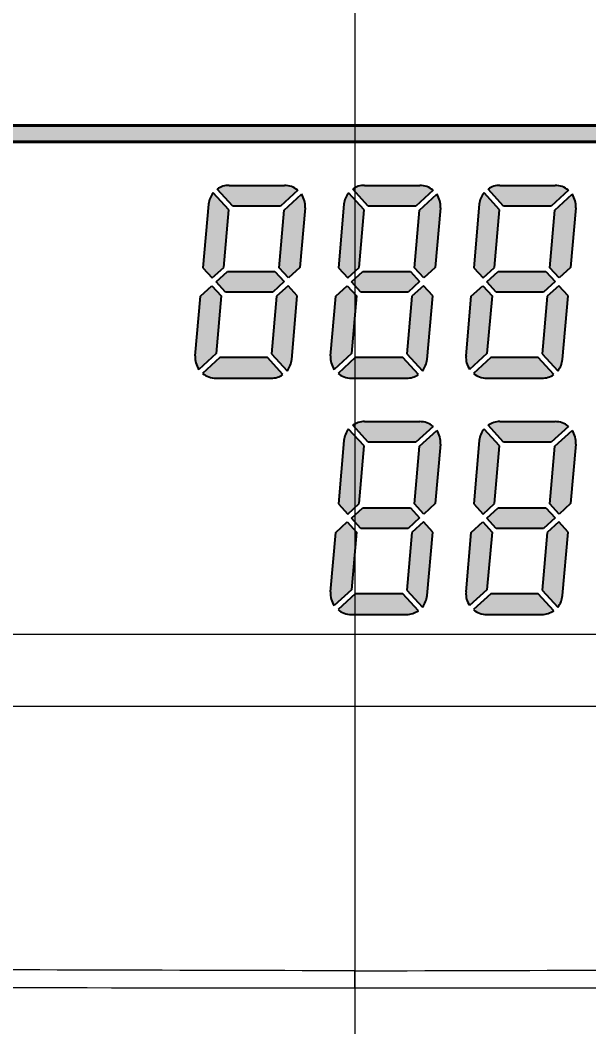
# Model space of a CAD drawing. Extents: x -871 to 2543, y 496 to 1402.
# Drawn here: x -582.33 to -566.47, y 856.45 to 884.52 of the extents above; entities that cross this region are included whole.
import ezdxf

# ---------------------------------------------------------------- set-up
doc = ezdxf.new("R2010")
doc.units = 0
doc.layers.get('0').update_dxf_attribs({"linetype": 'CONTINUOUS', "lineweight": 40})
doc.layers.get('DEFPOINTS').update_dxf_attribs({"linetype": 'CONTINUOUS'})
for name, color, linetype, lineweight in [('5剖面线层', 2, 'CONTINUOUS', 20), ('7标注层', 4, 'CONTINUOUS', 20), ('细实线1', 7, 'CONTINUOUS', 15)]:
    doc.layers.add(name, color=color, linetype=linetype, lineweight=lineweight)
doc.layers.add('7', color=7, linetype='CONTINUOUS')
doc.layers.add('DWG', color=7, linetype='CONTINUOUS')
doc.styles.add('PC_TEXTSTYLE', font='txt.shx', dxfattribs={"width": 0.8, "bigfont": 'hzfs.shx'})
doc.dimstyles.new('副本 (2) (2)TH_GBDIM', dxfattribs={"dimtxt": 3.5, "dimasz": 2.5, "dimexe": 2, "dimexo": 0, "dimgap": 1.5, "dimtad": 1, "dimtoh": 1, "dimdec": 1, "dimdsep": 46, "dimtxsty": 'PC_TEXTSTYLE', "dimcen": 2.5, "dimazin": 2, "dimtfac": 0.714286, "dimtdec": 1, "dimtmove": 0, "dimatfit": 3, "dimfxl": 1, "dimtolj": 1, "dimtzin": 0, "dimarcsym": 0})

# ---------------------------------------------------------------- blocks, each defined once
blk = doc.blocks.new('*D6')
at = {"layer": '7', "color": 0, "lineweight": -2, "ltscale": 10, "transparency": 16777216}
for p, q in [((-736.0424831772239, 884.0431467354342), (-736.0424831772239, 809.0982892849106)), ((-409.9582568073661, 884.0431467354342), (-409.9582568073661, 809.0982892849106)), ((-412.4582568073661, 811.0982892849106), (-733.5424831772239, 811.0982892849106))]:
    blk.add_line(p, q, dxfattribs=at)
at = {"layer": '7', "color": 0, "ltscale": 10, "transparency": 16777216}
for points in [[(-733.5424831772239, 811.5149559515772), (-733.5424831772239, 810.681622618244), (-736.0424831772239, 811.0982892849106)], [(-412.4582568073661, 811.5149559515772), (-412.4582568073661, 810.681622618244), (-409.9582568073661, 811.0982892849106)]]:
    blk.add_solid(points, dxfattribs=at)
at = {"layer": 'DEFPOINTS', "color": 0, "ltscale": 10, "transparency": 16777216}
for p in [(-736.0424831772239, 884.0431467354342), (-409.9582568073661, 884.0431467354342), (-736.0424831772239, 811.0982892849106)]:
    blk.add_point(p, dxfattribs=at)
at = {"layer": '7', "color": 0, "ltscale": 10, "transparency": 16777216, "insert": (-573.000369992295, 814.3482892849106), "char_height": 3.5, "attachment_point": 5, "style": 'PC_TEXTSTYLE'}
blk.add_mtext('\\A1;326.1', dxfattribs=at)
blk = doc.blocks.new('*D10')
at = {"layer": '7', "color": 0, "lineweight": -2, "ltscale": 10, "transparency": 16777216}
for p, q in [((-409.5025982283444, 895.2436909067153), (-367.5961628617891, 895.2436909067153)), ((-369.5961628617891, 847.9947976710546), (-369.5961628617891, 892.7436909067153)), ((-573.0003715285559, 845.4947976710546), (-367.5961628617891, 845.4947976710546))]:
    blk.add_line(p, q, dxfattribs=at)
at = {"layer": '7', "color": 0, "ltscale": 10, "transparency": 16777216}
for points in [[(-370.0128295284558, 892.7436909067153), (-369.1794961951225, 892.7436909067153), (-369.5961628617891, 895.2436909067153)], [(-370.0128295284558, 847.9947976710546), (-369.1794961951225, 847.9947976710546), (-369.5961628617891, 845.4947976710546)]]:
    blk.add_solid(points, dxfattribs=at)
at = {"layer": 'DEFPOINTS', "color": 0, "ltscale": 10, "transparency": 16777216}
for p in [(-409.5025982283444, 895.2436909067153), (-369.5961628617891, 895.2436909067153), (-573.0003715285559, 845.4947976710546)]:
    blk.add_point(p, dxfattribs=at)
at = {"layer": '7', "color": 0, "ltscale": 10, "transparency": 16777216, "insert": (-372.8461628617893, 871.60085585149), "char_height": 3.5, "attachment_point": 5, "rotation": 90, "style": 'PC_TEXTSTYLE'}
blk.add_mtext('\\A1;49.7', dxfattribs=at)

msp = doc.modelspace()

# ---------------------------------------------------------------- hatches: boundary and pattern name
h = msp.add_hatch(color=256)
edge = h.paths.add_edge_path()
edge.add_line((-574.8606828371804, 877.1165224577776), (-575.1802865694414, 876.8236595945748))
edge.add_line((-575.1802865694414, 876.8236595945746), (-575.320939585854, 875.215988260441))
edge.add_line((-575.320939585854, 875.215988260441), (-574.8875446025851, 874.7430206308791))
edge.add_arc((-575.3300222275585, 875.112173190711), 0.5762465280000839, 320.1622556607201, 354.9999999999768)
edge.add_line((-574.755968491571, 875.0619499965569), (-574.6010095509206, 876.8331387929798))
edge.add_line((-574.6010095509206, 876.8331387929798), (-574.8606828371809, 877.1165224577771))
edge = h.paths.add_edge_path()
edge.add_line((-576.9816577229614, 877.1165224577776), (-576.7219844367002, 876.83313879298))
edge.add_line((-576.7219844367002, 876.8331387929798), (-576.8626374531128, 875.2254674588467))
edge.add_line((-576.8626374531128, 875.2254674588467), (-577.3455170467788, 874.7829898338737))
edge.add_arc((-576.8725494172164, 875.1121731907106), 0.5762465280000237, 174.9999999999731, 214.8377443391902, ccw=False)
edge.add_line((-577.4466031532039, 875.1623963848642), (-577.3012614552223, 876.8236595945746))
edge.add_line((-577.3012614552223, 876.8236595945746), (-576.9816577229618, 877.1165224577774))
h.paths.add_polyline_path([(-576.8683634548257, 877.220337527508), (-576.5487597225648, 877.5132003907106), (-575.2241711931721, 877.5132003907106), (-574.9644979069113, 877.2298167259132), (-575.2841016391718, 876.9369538627107), (-576.6086901685636, 876.9369538627107)])
edge = h.paths.add_edge_path()
edge.add_line((-574.9702239086242, 879.2246867945746), (-574.4873443149578, 879.667164419548))
edge.add_arc((-574.9603119445197, 879.3379810627102), 0.5762465280000346, -5.0000000000009095, 34.83774433924401, ccw=False)
edge.add_line((-574.3862582085318, 879.287757868557), (-574.5315999065139, 877.6264946588465))
edge.add_line((-574.5315999065148, 877.6264946588462), (-574.8512036387752, 877.3336317956437))
edge.add_line((-574.8512036387757, 877.3336317956441), (-575.1108769250369, 877.6170154604413))
edge.add_line((-575.1108769250369, 877.617015460441), (-574.9702239086242, 879.2246867945746))
edge = h.paths.add_edge_path()
edge.add_line((-576.3986275077465, 879.3379810627107), (-576.8320224910154, 879.8109486922724))
edge.add_arc((-576.5028391341781, 879.3379810627102), 0.5762465280002314, 90, 124.83774433923949, ccw=False)
edge.add_line((-576.5028391341781, 879.9142275907107), (-574.9603119445202, 879.9142275907107))
edge.add_arc((-574.9603119445206, 879.3379810627102), 0.576246528000321, 50.16225566073541, 89.99999999997021, ccw=False)
edge.add_line((-574.5911593846882, 879.7804586876837), (-575.0740389783547, 879.3379810627102))
edge.add_line((-575.0740389783547, 879.3379810627102), (-576.398627507746, 879.3379810627105))
edge = h.paths.add_edge_path()
edge.add_arc((-576.5028391341785, 879.3379810627112), 0.5762465279997375, 140.1622556608079, 175.0000000000448)
edge.add_line((-577.076892870166, 879.3882042568644), (-577.2318518108174, 877.617015460441))
edge.add_line((-577.2318518108165, 877.617015460441), (-576.9721785245553, 877.3336317956439))
edge.add_line((-576.9721785245553, 877.3336317956437), (-576.6525747922948, 877.6264946588467))
edge.add_line((-576.6525747922948, 877.6264946588467), (-576.511921775883, 879.23416599298))
edge.add_line((-576.511921775883, 879.2341659929798), (-576.945316759152, 879.7071336225417))
edge = h.paths.add_edge_path()
edge.add_line((-576.7588223833824, 875.1121731907106), (-577.2417019770479, 874.6696955657371))
edge.add_arc((-576.8725494172164, 875.1121731907097), 0.5762465279990895, 230.1622556607396, 269.9999999999702)
edge.add_line((-576.8725494172173, 874.5359266627106), (-575.3300222275581, 874.5359266627106))
edge.add_arc((-575.3300222275585, 875.112173190711), 0.5762465280003585, 270, 304.8377443392331)
edge.add_line((-575.0008388707207, 874.6392055611486), (-575.4342338539897, 875.1121731907106))
edge.add_line((-575.4342338539897, 875.1121731907106), (-576.7588223833824, 875.1121731907106))
h = msp.add_hatch(color=256)
edge = h.paths.add_edge_path()
edge.add_line((-571.0850210439218, 877.1165224577776), (-571.4046247761827, 876.8236595945748))
edge.add_line((-571.4046247761827, 876.8236595945746), (-571.5452777925954, 875.215988260441))
edge.add_line((-571.5452777925954, 875.215988260441), (-571.1118828093264, 874.7430206308791))
edge.add_arc((-571.5543604342998, 875.112173190711), 0.5762465280000839, 320.1622556607201, 354.9999999999768)
edge.add_line((-570.9803066983123, 875.0619499965569), (-570.8253477576615, 876.8331387929798))
edge.add_line((-570.8253477576615, 876.8331387929798), (-571.0850210439222, 877.1165224577771))
edge = h.paths.add_edge_path()
edge.add_line((-573.2059959297027, 877.1165224577776), (-572.9463226434415, 876.83313879298))
edge.add_line((-572.9463226434415, 876.8331387929798), (-573.0869756598541, 875.2254674588467))
edge.add_line((-573.0869756598541, 875.2254674588467), (-573.5698552535201, 874.7829898338737))
edge.add_arc((-573.0968876239577, 875.1121731907106), 0.5762465280000237, 174.9999999999731, 214.8377443391902, ccw=False)
edge.add_line((-573.6709413599452, 875.1623963848642), (-573.5255996619632, 876.8236595945746))
edge.add_line((-573.5255996619632, 876.8236595945746), (-573.2059959297022, 877.1165224577774))
h.paths.add_polyline_path([(-573.0927016615666, 877.220337527508), (-572.7730979293061, 877.5132003907106), (-571.4485093999134, 877.5132003907106), (-571.1888361136522, 877.2298167259132), (-571.5084398459131, 876.9369538627107), (-572.8330283753049, 876.9369538627107)])
edge = h.paths.add_edge_path()
edge.add_line((-571.1945621153656, 879.2246867945746), (-570.7116825216991, 879.667164419548))
edge.add_arc((-571.1846501512606, 879.3379810627102), 0.5762465280000346, -5.0000000000009095, 34.83774433924401, ccw=False)
edge.add_line((-570.6105964152731, 879.287757868557), (-570.7559381132556, 877.6264946588465))
edge.add_line((-570.7559381132561, 877.6264946588462), (-571.075541845517, 877.3336317956437))
edge.add_line((-571.075541845517, 877.3336317956441), (-571.3352151317782, 877.6170154604413))
edge.add_line((-571.3352151317782, 877.617015460441), (-571.1945621153656, 879.2246867945746))
edge = h.paths.add_edge_path()
edge.add_line((-572.6229657144878, 879.3379810627107), (-573.0563606977568, 879.8109486922724))
edge.add_arc((-572.727177340919, 879.3379810627102), 0.5762465280002314, 90, 124.83774433923949, ccw=False)
edge.add_line((-572.727177340919, 879.9142275907107), (-571.1846501512606, 879.9142275907107))
edge.add_arc((-571.1846501512615, 879.3379810627102), 0.576246528000321, 50.16225566073541, 89.99999999997021, ccw=False)
edge.add_line((-570.8154975914296, 879.7804586876837), (-571.298377185096, 879.3379810627102))
edge.add_line((-571.298377185096, 879.3379810627102), (-572.6229657144873, 879.3379810627105))
edge = h.paths.add_edge_path()
edge.add_arc((-572.7271773409199, 879.3379810627112), 0.5762465279997375, 140.1622556608079, 175.0000000000448)
edge.add_line((-573.3012310769069, 879.3882042568644), (-573.4561900175582, 877.617015460441))
edge.add_line((-573.4561900175578, 877.617015460441), (-573.1965167312966, 877.3336317956439))
edge.add_line((-573.1965167312966, 877.3336317956437), (-572.8769129990361, 877.6264946588467))
edge.add_line((-572.8769129990357, 877.6264946588467), (-572.7362599826243, 879.23416599298))
edge.add_line((-572.7362599826243, 879.2341659929798), (-573.1696549658933, 879.7071336225417))
edge = h.paths.add_edge_path()
edge.add_line((-572.9831605901232, 875.1121731907106), (-573.4660401837888, 874.6696955657371))
edge.add_arc((-573.0968876239577, 875.1121731907097), 0.5762465279990895, 230.1622556607396, 269.9999999999702)
edge.add_line((-573.0968876239582, 874.5359266627106), (-571.5543604342989, 874.5359266627106))
edge.add_arc((-571.5543604342998, 875.112173190711), 0.5762465280003585, 270, 304.8377443392331)
edge.add_line((-571.225177077462, 874.6392055611486), (-571.658572060731, 875.1121731907106))
edge.add_line((-571.658572060731, 875.1121731907106), (-572.9831605901232, 875.1121731907106))
h = msp.add_hatch(color=256)
edge = h.paths.add_edge_path()
edge.add_line((-567.3093592506626, 877.1165224577776), (-567.6289629829231, 876.8236595945748))
edge.add_line((-567.628962982924, 876.8236595945746), (-567.7696159993367, 875.215988260441))
edge.add_line((-567.7696159993358, 875.215988260441), (-567.3362210160668, 874.7430206308791))
edge.add_arc((-567.7786986410407, 875.112173190711), 0.5762465280000839, 320.1622556607201, 354.9999999999768)
edge.add_line((-567.2046449050532, 875.0619499965569), (-567.0496859644023, 876.8331387929798))
edge.add_line((-567.0496859644023, 876.8331387929798), (-567.3093592506631, 877.1165224577771))
edge = h.paths.add_edge_path()
edge.add_line((-569.4303341364431, 877.1165224577776), (-569.1706608501819, 876.83313879298))
edge.add_line((-569.1706608501823, 876.8331387929798), (-569.311313866595, 875.2254674588467))
edge.add_line((-569.3113138665946, 875.2254674588467), (-569.7941934602605, 874.7829898338737))
edge.add_arc((-569.3212258306986, 875.1121731907106), 0.5762465280000237, 174.9999999999731, 214.8377443391902, ccw=False)
edge.add_line((-569.8952795666861, 875.1623963848642), (-569.749937868704, 876.8236595945746))
edge.add_line((-569.749937868704, 876.8236595945746), (-569.4303341364431, 877.1165224577774))
h.paths.add_polyline_path([(-569.3170398683079, 877.220337527508), (-568.997436136047, 877.5132003907106), (-567.6728476066543, 877.5132003907106), (-567.4131743203935, 877.2298167259132), (-567.7327780526545, 876.9369538627107), (-569.0573665820463, 876.9369538627107)])
edge = h.paths.add_edge_path()
edge.add_line((-567.418900322106, 879.2246867945746), (-566.9360207284395, 879.667164419548))
edge.add_arc((-567.4089883580019, 879.3379810627102), 0.5762465280000346, -5.0000000000009095, 34.83774433924401, ccw=False)
edge.add_line((-566.8349346220144, 879.287757868557), (-566.980276319997, 877.6264946588465))
edge.add_line((-566.980276319997, 877.6264946588462), (-567.2998800522579, 877.3336317956437))
edge.add_line((-567.2998800522579, 877.3336317956441), (-567.5595533385191, 877.6170154604413))
edge.add_line((-567.5595533385186, 877.617015460441), (-567.418900322106, 879.2246867945746))
edge = h.paths.add_edge_path()
edge.add_line((-568.8473039212287, 879.3379810627107), (-569.2806989044976, 879.8109486922724))
edge.add_arc((-568.9515155476603, 879.3379810627102), 0.5762465280002314, 90, 124.83774433923949, ccw=False)
edge.add_line((-568.9515155476603, 879.9142275907107), (-567.4089883580024, 879.9142275907107))
edge.add_arc((-567.4089883580024, 879.3379810627102), 0.576246528000321, 50.16225566073541, 89.99999999997021, ccw=False)
edge.add_line((-567.03983579817, 879.7804586876837), (-567.5227153918364, 879.3379810627102))
edge.add_line((-567.5227153918364, 879.3379810627102), (-568.8473039212282, 879.3379810627105))
edge = h.paths.add_edge_path()
edge.add_arc((-568.9515155476603, 879.3379810627112), 0.5762465279997375, 140.1622556608079, 175.0000000000448)
edge.add_line((-569.5255692836478, 879.3882042568644), (-569.6805282242991, 877.617015460441))
edge.add_line((-569.6805282242987, 877.617015460441), (-569.4208549380375, 877.3336317956439))
edge.add_line((-569.4208549380375, 877.3336317956437), (-569.101251205777, 877.6264946588467))
edge.add_line((-569.101251205777, 877.6264946588467), (-568.9605981893652, 879.23416599298))
edge.add_line((-568.9605981893648, 879.2341659929798), (-569.3939931726337, 879.7071336225417))
edge = h.paths.add_edge_path()
edge.add_line((-569.2074987968641, 875.1121731907106), (-569.6903783905296, 874.6696955657371))
edge.add_arc((-569.3212258306991, 875.1121731907097), 0.5762465279990895, 230.1622556607396, 269.9999999999702)
edge.add_line((-569.3212258306995, 874.5359266627106), (-567.7786986410407, 874.5359266627106))
edge.add_arc((-567.7786986410407, 875.112173190711), 0.5762465280003585, 270, 304.8377443392331)
edge.add_line((-567.4495152842034, 874.6392055611486), (-567.8829102674723, 875.1121731907106))
edge.add_line((-567.8829102674714, 875.1121731907106), (-569.2074987968641, 875.1121731907106))
h = msp.add_hatch(color=256)
edge = h.paths.add_edge_path()
edge.add_line((-571.0850210439218, 870.5282848316442), (-571.4046247761827, 870.2354219684414))
edge.add_line((-571.4046247761827, 870.2354219684416), (-571.5452777925954, 868.6277506343081))
edge.add_line((-571.5452777925954, 868.6277506343081), (-571.1118828093264, 868.1547830047462))
edge.add_arc((-571.5543604342998, 868.5239355645776), 0.5762465280000839, 320.1622556607201, 354.9999999999768)
edge.add_line((-570.9803066983123, 868.473712370424), (-570.8253477576615, 870.2449011668468))
edge.add_line((-570.8253477576615, 870.2449011668468), (-571.0850210439222, 870.5282848316442))
edge = h.paths.add_edge_path()
edge.add_line((-573.2059959297027, 870.5282848316442), (-572.9463226434415, 870.2449011668466))
edge.add_line((-572.9463226434415, 870.2449011668468), (-573.0869756598541, 868.6372298327137))
edge.add_line((-573.0869756598541, 868.6372298327133), (-573.5698552535201, 868.1947522077403))
edge.add_arc((-573.0968876239577, 868.5239355645772), 0.5762465280000237, 174.9999999999731, 214.8377443391902, ccw=False)
edge.add_line((-573.6709413599452, 868.5741587587313), (-573.5255996619632, 870.2354219684416))
edge.add_line((-573.5255996619632, 870.2354219684416), (-573.2059959297022, 870.5282848316444))
h.paths.add_polyline_path([(-573.0927016615666, 870.6320999013747), (-572.7730979293061, 870.9249627645777), (-571.4485093999134, 870.9249627645777), (-571.1888361136522, 870.6415790997803), (-571.5084398459131, 870.3487162365773), (-572.8330283753049, 870.3487162365773)])
edge = h.paths.add_edge_path()
edge.add_line((-571.1945621153656, 872.6364491684417), (-570.7116825216991, 873.0789267934149))
edge.add_arc((-571.1846501512606, 872.7497434365773), 0.5762465280000346, -5.0000000000009095, 34.83774433924401, ccw=False)
edge.add_line((-570.6105964152731, 872.6995202424237), (-570.7559381132556, 871.0382570327131))
edge.add_line((-570.7559381132561, 871.0382570327133), (-571.075541845517, 870.7453941695107))
edge.add_line((-571.075541845517, 870.7453941695107), (-571.3352151317782, 871.0287778343081))
edge.add_line((-571.3352151317782, 871.0287778343081), (-571.1945621153656, 872.6364491684417))
edge = h.paths.add_edge_path()
edge.add_line((-572.6229657144878, 872.7497434365773), (-573.0563606977568, 873.222711066139))
edge.add_arc((-572.727177340919, 872.7497434365773), 0.5762465280002314, 90, 124.83774433923949, ccw=False)
edge.add_line((-572.727177340919, 873.3259899645773), (-571.1846501512606, 873.3259899645773))
edge.add_arc((-571.1846501512615, 872.7497434365773), 0.576246528000321, 50.16225566073541, 89.99999999997021, ccw=False)
edge.add_line((-570.8154975914296, 873.1922210615508), (-571.298377185096, 872.7497434365773))
edge.add_line((-571.298377185096, 872.7497434365773), (-572.6229657144873, 872.7497434365773))
edge = h.paths.add_edge_path()
edge.add_arc((-572.7271773409199, 872.7497434365782), 0.5762465279997375, 140.1622556608079, 175.0000000000448)
edge.add_line((-573.3012310769069, 872.799966630731), (-573.4561900175582, 871.0287778343077))
edge.add_line((-573.4561900175578, 871.0287778343077), (-573.1965167312966, 870.7453941695105))
edge.add_line((-573.1965167312966, 870.7453941695107), (-572.8769129990361, 871.0382570327138))
edge.add_line((-572.8769129990357, 871.0382570327133), (-572.7362599826243, 872.6459283668466))
edge.add_line((-572.7362599826243, 872.6459283668469), (-573.1696549658933, 873.1188959964088))
edge = h.paths.add_edge_path()
edge.add_line((-572.9831605901232, 868.5239355645776), (-573.4660401837888, 868.0814579396044))
edge.add_arc((-573.0968876239577, 868.5239355645767), 0.5762465279990895, 230.1622556607396, 269.9999999999702)
edge.add_line((-573.0968876239582, 867.9476890365777), (-571.5543604342989, 867.9476890365777))
edge.add_arc((-571.5543604342998, 868.5239355645776), 0.5762465280003585, 270, 304.8377443392331)
edge.add_line((-571.225177077462, 868.0509679350157), (-571.658572060731, 868.5239355645776))
edge.add_line((-571.658572060731, 868.5239355645776), (-572.9831605901232, 868.5239355645776))
h = msp.add_hatch(color=256)
edge = h.paths.add_edge_path()
edge.add_line((-567.3093592506626, 870.5282848316442), (-567.6289629829231, 870.2354219684414))
edge.add_line((-567.628962982924, 870.2354219684416), (-567.7696159993367, 868.6277506343081))
edge.add_line((-567.7696159993358, 868.6277506343081), (-567.3362210160668, 868.1547830047462))
edge.add_arc((-567.7786986410407, 868.5239355645776), 0.5762465280000839, 320.1622556607201, 354.9999999999768)
edge.add_line((-567.2046449050532, 868.473712370424), (-567.0496859644023, 870.2449011668468))
edge.add_line((-567.0496859644023, 870.2449011668468), (-567.3093592506631, 870.5282848316442))
edge = h.paths.add_edge_path()
edge.add_line((-569.4303341364431, 870.5282848316442), (-569.1706608501819, 870.2449011668466))
edge.add_line((-569.1706608501823, 870.2449011668468), (-569.311313866595, 868.6372298327137))
edge.add_line((-569.3113138665946, 868.6372298327133), (-569.7941934602605, 868.1947522077403))
edge.add_arc((-569.3212258306986, 868.5239355645772), 0.5762465280000237, 174.9999999999731, 214.8377443391902, ccw=False)
edge.add_line((-569.8952795666861, 868.5741587587313), (-569.749937868704, 870.2354219684416))
edge.add_line((-569.749937868704, 870.2354219684416), (-569.4303341364431, 870.5282848316444))
h.paths.add_polyline_path([(-569.3170398683079, 870.6320999013747), (-568.997436136047, 870.9249627645777), (-567.6728476066543, 870.9249627645777), (-567.4131743203935, 870.6415790997803), (-567.7327780526545, 870.3487162365773), (-569.0573665820463, 870.3487162365773)])
edge = h.paths.add_edge_path()
edge.add_line((-567.418900322106, 872.6364491684417), (-566.9360207284395, 873.0789267934149))
edge.add_arc((-567.4089883580019, 872.7497434365773), 0.5762465280000346, -5.0000000000009095, 34.83774433924401, ccw=False)
edge.add_line((-566.8349346220144, 872.6995202424237), (-566.980276319997, 871.0382570327131))
edge.add_line((-566.980276319997, 871.0382570327133), (-567.2998800522579, 870.7453941695107))
edge.add_line((-567.2998800522579, 870.7453941695107), (-567.5595533385191, 871.0287778343081))
edge.add_line((-567.5595533385186, 871.0287778343081), (-567.418900322106, 872.6364491684417))
edge = h.paths.add_edge_path()
edge.add_line((-568.8473039212287, 872.7497434365773), (-569.2806989044976, 873.222711066139))
edge.add_arc((-568.9515155476603, 872.7497434365773), 0.5762465280002314, 90, 124.83774433923949, ccw=False)
edge.add_line((-568.9515155476603, 873.3259899645773), (-567.4089883580024, 873.3259899645773))
edge.add_arc((-567.4089883580024, 872.7497434365773), 0.576246528000321, 50.16225566073541, 89.99999999997021, ccw=False)
edge.add_line((-567.03983579817, 873.1922210615508), (-567.5227153918364, 872.7497434365773))
edge.add_line((-567.5227153918364, 872.7497434365773), (-568.8473039212282, 872.7497434365773))
edge = h.paths.add_edge_path()
edge.add_arc((-568.9515155476603, 872.7497434365782), 0.5762465279997375, 140.1622556608079, 175.0000000000448)
edge.add_line((-569.5255692836478, 872.799966630731), (-569.6805282242991, 871.0287778343077))
edge.add_line((-569.6805282242987, 871.0287778343077), (-569.4208549380375, 870.7453941695105))
edge.add_line((-569.4208549380375, 870.7453941695107), (-569.101251205777, 871.0382570327138))
edge.add_line((-569.101251205777, 871.0382570327133), (-568.9605981893652, 872.6459283668466))
edge.add_line((-568.9605981893648, 872.6459283668469), (-569.3939931726337, 873.1188959964088))
edge = h.paths.add_edge_path()
edge.add_line((-569.2074987968641, 868.5239355645776), (-569.6903783905296, 868.0814579396044))
edge.add_arc((-569.3212258306991, 868.5239355645767), 0.5762465279990895, 230.1622556607396, 269.9999999999702)
edge.add_line((-569.3212258306995, 867.9476890365777), (-567.7786986410407, 867.9476890365777))
edge.add_arc((-567.7786986410407, 868.5239355645776), 0.5762465280003585, 270, 304.8377443392331)
edge.add_line((-567.4495152842034, 868.0509679350157), (-567.8829102674723, 868.5239355645776))
edge.add_line((-567.8829102674714, 868.5239355645776), (-569.2074987968641, 868.5239355645776))
at = {"layer": '7标注层', "ltscale": 10}
msp.add_hatch(color=0, dxfattribs=at).paths.add_polyline_path([(-550.8003822132878, 881.5794884096304), (-595.2003608438235, 881.5794884096304), (-595.2003608438235, 881.1273366492403), (-550.8003822132878, 881.1273366492403)])

# ---------------------------------------------------------------- linework, layer by layer
for p, q in [((-595.2003608438235, 881.5794884096304), (-550.8003822132878, 881.5794884096304)), ((-595.2003608438235, 881.5794884096304), (-550.8003822132878, 881.5794884096304)), ((-595.2003608438235, 881.1273366492405), (-550.8003822132878, 881.1273366492408)), ((-550.8003822132878, 881.1273366492408), (-595.2003608438235, 881.1273366492405))]:
    msp.add_line(p, q)
at = {"color": 7, "linetype": 'Continuous', "lineweight": 15}
for p, q in [((-594.2003675067813, 867.3936909720346), (-551.8003692181796, 867.3936909720346)), ((-594.2003675067813, 865.3936911098704), (-551.8003692181796, 865.3936911098704)), ((-573.000369992295, 857.5306673258588), (-573.000369992295, 858.0084115922496)), ((-573.000369992295, 857.5306673258588), (-573.000369992295, 857.3980842441365))]:
    msp.add_line(p, q, dxfattribs=at)
for points, knots in [([(-573.000369992295, 858.0084115922496), (-583.4129379847088, 858.0350307695385), (-604.2313586124371, 858.0882519566626), (-625.045932580528, 858.4608471641516), (-635.4498625064284, 858.6470846742436)], [0, 0, 0, 0, 0.5001612840190831, 0.9999999999999999, 0.9999999999999999, 0.9999999999999999, 0.9999999999999999]), ([(-573.000369992295, 858.0084115922496), (-562.5878013790184, 858.0350307695403), (-541.7693795096413, 858.0882519566685), (-520.9548042996723, 858.4608471641516), (-510.5508737528712, 858.6470846742436)], [0, 0, 0, 0, 0.5001612840113004, 1, 1, 1, 1]), ([(-635.459630217591, 858.1694586858198), (-629.5737707241765, 858.0588408541068), (-617.802282742412, 857.83760953215), (-598.7916437548618, 857.6205534080425), (-583.857397369685, 857.5366480957159), (-574.8098661254012, 857.5316641161912), (-573.000369992295, 857.5306673258588)], [0, 0, 0, 0, 0.2827406193118727, 0.565470141771188, 0.9130945141879454, 0.9999999999999999, 0.9999999999999999, 0.9999999999999999, 0.9999999999999999]), ([(-573.000369992295, 857.5306673258588), (-571.1908735487498, 857.5316641162283), (-562.1433413731627, 857.5366480955959), (-547.2090943668393, 857.6205533875475), (-528.1984544486995, 857.8376095585827), (-516.4269661560584, 858.0588408570854), (-510.5411060417086, 858.1694586858198)], [0, 0, 0, 0, 0.08690549553920633, 0.4345298770445896, 0.7172593677351385, 1, 1, 1, 1])]:
    msp.add_open_spline(points, degree=3, knots=knots, dxfattribs=at)
at = {"layer": '5剖面线层', "color": 1, "linetype": 'ByBlock', "ltscale": 7}
msp.add_line((-573.0003715285559, 991.3079384597818), (-573.0003715285559, 837.5676916455946), dxfattribs=at)
at = {"layer": 'DWG'}
for p, q in [((-576.511921775883, 879.2341659929798), (-576.945316759152, 879.7071336225422)), ((-576.3986275077465, 879.3379810627107), (-576.8320224910154, 879.8109486922726)), ((-576.5028391341781, 879.9142275907107), (-574.9603119445197, 879.9142275907107)), ((-574.5911593846882, 879.7804586876841), (-575.0740389783547, 879.3379810627107)), ((-574.9702239086242, 879.2246867945746), (-574.4873443149578, 879.667164419548)), ((-572.7362599826243, 879.2341659929798), (-573.1696549658933, 879.7071336225422)), ((-572.6229657144878, 879.3379810627107), (-573.0563606977568, 879.8109486922726)), ((-572.727177340919, 879.9142275907107), (-571.184650151261, 879.9142275907107)), ((-570.8154975914296, 879.7804586876841), (-571.298377185096, 879.3379810627107)), ((-571.1945621153656, 879.2246867945746), (-570.7116825216991, 879.667164419548)), ((-568.9605981893648, 879.2341659929798), (-569.3939931726337, 879.7071336225422)), ((-568.8473039212287, 879.3379810627107), (-569.2806989044976, 879.8109486922726)), ((-568.9515155476603, 879.9142275907107), (-567.4089883580024, 879.9142275907107)), ((-567.03983579817, 879.7804586876841), (-567.5227153918364, 879.3379810627107)), ((-567.418900322106, 879.2246867945746), (-566.9360207284395, 879.667164419548)), ((-577.076892870166, 879.3882042568644), (-577.2318518108174, 877.617015460441)), ((-573.3012310769069, 879.3882042568644), (-573.4561900175582, 877.617015460441)), ((-569.5255692836478, 879.3882042568644), (-569.6805282242987, 877.617015460441)), ((-576.6525747922948, 877.6264946588467), (-576.511921775883, 879.2341659929798)), ((-575.0740389783547, 879.3379810627107), (-576.3986275077465, 879.3379810627107)), ((-575.1108769250369, 877.617015460441), (-574.9702239086242, 879.2246867945746)), ((-574.3862582085327, 879.287757868557), (-574.5315999065148, 877.6264946588462)), ((-572.8769129990357, 877.6264946588467), (-572.7362599826243, 879.2341659929798)), ((-571.298377185096, 879.3379810627107), (-572.6229657144878, 879.3379810627107)), ((-571.3352151317782, 877.617015460441), (-571.1945621153656, 879.2246867945746)), ((-570.6105964152736, 879.287757868557), (-570.7559381132561, 877.6264946588462)), ((-569.101251205777, 877.6264946588467), (-568.9605981893648, 879.2341659929798)), ((-567.5227153918364, 879.3379810627107), (-568.8473039212287, 879.3379810627107)), ((-567.5595533385186, 877.617015460441), (-567.418900322106, 879.2246867945746)), ((-566.8349346220144, 879.287757868557), (-566.980276319997, 877.6264946588462)), ((-577.2318518108174, 877.617015460441), (-576.9721785245553, 877.3336317956437)), ((-576.9721785245553, 877.3336317956437), (-576.6525747922948, 877.6264946588467)), ((-576.8683634548257, 877.220337527508), (-576.5487597225653, 877.5132003907106)), ((-576.5487597225653, 877.5132003907106), (-575.2241711931721, 877.5132003907106)), ((-575.2241711931721, 877.5132003907106), (-574.9644979069113, 877.2298167259132)), ((-574.8512036387757, 877.3336317956441), (-575.1108769250369, 877.617015460441)), ((-574.5315999065148, 877.6264946588462), (-574.8512036387757, 877.3336317956441)), ((-573.4561900175582, 877.617015460441), (-573.1965167312966, 877.3336317956437)), ((-573.1965167312966, 877.3336317956437), (-572.8769129990357, 877.6264946588467)), ((-573.0927016615666, 877.220337527508), (-572.7730979293061, 877.5132003907106)), ((-572.7730979293061, 877.5132003907106), (-571.4485093999134, 877.5132003907106)), ((-571.4485093999134, 877.5132003907106), (-571.1888361136527, 877.2298167259132)), ((-571.075541845517, 877.3336317956441), (-571.3352151317782, 877.617015460441)), ((-570.7559381132561, 877.6264946588462), (-571.075541845517, 877.3336317956441)), ((-569.6805282242987, 877.617015460441), (-569.4208549380375, 877.3336317956437)), ((-569.4208549380375, 877.3336317956437), (-569.101251205777, 877.6264946588467)), ((-569.3170398683075, 877.220337527508), (-568.997436136047, 877.5132003907106)), ((-568.997436136047, 877.5132003907106), (-567.6728476066543, 877.5132003907106)), ((-567.6728476066543, 877.5132003907106), (-567.4131743203935, 877.2298167259132)), ((-567.2998800522579, 877.3336317956441), (-567.5595533385186, 877.617015460441)), ((-566.980276319997, 877.6264946588462), (-567.2998800522579, 877.3336317956441)), ((-576.6086901685636, 876.9369538627107), (-576.8683634548257, 877.220337527508)), ((-574.9644979069113, 877.2298167259132), (-575.2841016391723, 876.9369538627107)), ((-572.8330283753049, 876.9369538627107), (-573.0927016615666, 877.220337527508)), ((-571.1888361136527, 877.2298167259132), (-571.5084398459136, 876.9369538627107)), ((-569.0573665820458, 876.9369538627107), (-569.3170398683075, 877.220337527508)), ((-567.4131743203935, 877.2298167259132), (-567.7327780526545, 876.9369538627107)), ((-577.3012614552223, 876.8236595945746), (-576.9816577229614, 877.1165224577776)), ((-576.9816577229614, 877.1165224577776), (-576.7219844367002, 876.8331387929798)), ((-575.2841016391723, 876.9369538627107), (-576.6086901685636, 876.9369538627107)), ((-574.8606828371804, 877.1165224577776), (-575.1802865694414, 876.8236595945746)), ((-574.6010095509206, 876.8331387929802), (-574.8606828371804, 877.1165224577776)), ((-573.5255996619632, 876.8236595945746), (-573.2059959297027, 877.1165224577776)), ((-573.2059959297027, 877.1165224577776), (-572.9463226434415, 876.8331387929798)), ((-571.5084398459136, 876.9369538627107), (-572.8330283753049, 876.9369538627107)), ((-571.0850210439218, 877.1165224577776), (-571.4046247761827, 876.8236595945746)), ((-570.8253477576615, 876.8331387929802), (-571.0850210439218, 877.1165224577776)), ((-569.749937868704, 876.8236595945746), (-569.4303341364431, 877.1165224577776)), ((-569.4303341364431, 877.1165224577776), (-569.1706608501823, 876.8331387929798)), ((-567.7327780526545, 876.9369538627107), (-569.0573665820458, 876.9369538627107)), ((-567.3093592506626, 877.1165224577776), (-567.628962982924, 876.8236595945746)), ((-567.0496859644019, 876.8331387929802), (-567.3093592506626, 877.1165224577776)), ((-577.4466031532039, 875.1623963848642), (-577.3012614552223, 876.8236595945746)), ((-576.7219844367002, 876.8331387929798), (-576.8626374531128, 875.2254674588467)), ((-575.1802865694414, 876.8236595945746), (-575.320939585854, 875.2159882604415)), ((-574.755968491571, 875.0619499965569), (-574.6010095509206, 876.8331387929802)), ((-573.6709413599452, 875.1623963848642), (-573.5255996619632, 876.8236595945746)), ((-572.9463226434415, 876.8331387929798), (-573.0869756598541, 875.2254674588467)), ((-571.4046247761827, 876.8236595945746), (-571.5452777925954, 875.2159882604415)), ((-570.9803066983123, 875.0619499965569), (-570.8253477576615, 876.8331387929802)), ((-569.8952795666861, 875.1623963848642), (-569.749937868704, 876.8236595945746)), ((-569.1706608501823, 876.8331387929798), (-569.3113138665946, 875.2254674588467)), ((-567.628962982924, 876.8236595945746), (-567.7696159993358, 875.2159882604415)), ((-567.2046449050532, 875.0619499965569), (-567.0496859644019, 876.8331387929802)), ((-576.8626374531128, 875.2254674588467), (-577.3455170467788, 874.7829898338737)), ((-575.320939585854, 875.2159882604415), (-574.8875446025851, 874.7430206308791)), ((-573.0869756598541, 875.2254674588467), (-573.5698552535201, 874.7829898338737)), ((-571.5452777925954, 875.2159882604415), (-571.1118828093264, 874.7430206308791)), ((-569.3113138665946, 875.2254674588467), (-569.7941934602605, 874.7829898338737)), ((-567.7696159993358, 875.2159882604415), (-567.3362210160673, 874.7430206308791)), ((-576.7588223833824, 875.1121731907106), (-577.2417019770484, 874.6696955657371)), ((-575.4342338539897, 875.1121731907106), (-576.7588223833824, 875.1121731907106)), ((-575.0008388707216, 874.6392055611486), (-575.4342338539897, 875.1121731907106)), ((-572.9831605901232, 875.1121731907106), (-573.4660401837897, 874.6696955657371)), ((-571.658572060731, 875.1121731907106), (-572.9831605901232, 875.1121731907106)), ((-571.2251770774625, 874.6392055611486), (-571.658572060731, 875.1121731907106)), ((-569.2074987968641, 875.1121731907106), (-569.6903783905296, 874.6696955657371)), ((-567.8829102674714, 875.1121731907106), (-569.2074987968641, 875.1121731907106)), ((-567.4495152842034, 874.6392055611486), (-567.8829102674714, 875.1121731907106)), ((-576.8725494172173, 874.5359266627106), (-575.3300222275585, 874.5359266627106)), ((-573.0968876239582, 874.5359266627106), (-571.5543604342998, 874.5359266627106)), ((-569.3212258306991, 874.5359266627106), (-567.7786986410407, 874.5359266627106)), ((-572.6229657144878, 872.7497434365778), (-573.0563606977568, 873.2227110661393)), ((-572.727177340919, 873.3259899645777), (-571.184650151261, 873.3259899645777)), ((-568.8473039212287, 872.7497434365778), (-569.2806989044976, 873.2227110661393)), ((-568.9515155476603, 873.3259899645777), (-567.4089883580024, 873.3259899645777)), ((-572.7362599826243, 872.6459283668469), (-573.1696549658933, 873.1188959964088)), ((-570.8154975914296, 873.1922210615508), (-571.298377185096, 872.7497434365773)), ((-571.1945621153656, 872.6364491684417), (-570.7116825216991, 873.0789267934147)), ((-568.9605981893648, 872.6459283668469), (-569.3939931726337, 873.1188959964088)), ((-567.03983579817, 873.1922210615508), (-567.5227153918364, 872.7497434365773)), ((-567.418900322106, 872.6364491684417), (-566.9360207284395, 873.0789267934147)), ((-573.3012310769069, 872.799966630731), (-573.4561900175582, 871.0287778343081)), ((-572.8769129990357, 871.0382570327133), (-572.7362599826243, 872.6459283668469)), ((-571.298377185096, 872.7497434365773), (-572.6229657144878, 872.7497434365778)), ((-571.3352151317782, 871.0287778343081), (-571.1945621153656, 872.6364491684417)), ((-570.6105964152736, 872.6995202424237), (-570.7559381132561, 871.0382570327133)), ((-569.5255692836478, 872.799966630731), (-569.6805282242987, 871.0287778343081)), ((-569.101251205777, 871.0382570327133), (-568.9605981893648, 872.6459283668469)), ((-567.5227153918364, 872.7497434365773), (-568.8473039212287, 872.7497434365778)), ((-567.5595533385186, 871.0287778343081), (-567.418900322106, 872.6364491684417)), ((-566.8349346220144, 872.6995202424237), (-566.980276319997, 871.0382570327133)), ((-573.4561900175582, 871.0287778343081), (-573.1965167312966, 870.7453941695107)), ((-573.1965167312966, 870.7453941695107), (-572.8769129990357, 871.0382570327133)), ((-571.075541845517, 870.7453941695107), (-571.3352151317782, 871.0287778343081)), ((-570.7559381132561, 871.0382570327133), (-571.075541845517, 870.7453941695107)), ((-569.6805282242987, 871.0287778343081), (-569.4208549380375, 870.7453941695107)), ((-569.4208549380375, 870.7453941695107), (-569.101251205777, 871.0382570327133)), ((-567.2998800522579, 870.7453941695107), (-567.5595533385186, 871.0287778343081)), ((-566.980276319997, 871.0382570327133), (-567.2998800522579, 870.7453941695107)), ((-573.0927016615666, 870.6320999013747), (-572.7730979293061, 870.9249627645777)), ((-572.7730979293061, 870.9249627645777), (-571.4485093999134, 870.9249627645777)), ((-571.4485093999134, 870.9249627645777), (-571.1888361136527, 870.6415790997803)), ((-569.3170398683075, 870.6320999013747), (-568.997436136047, 870.9249627645777)), ((-568.997436136047, 870.9249627645777), (-567.6728476066543, 870.9249627645777)), ((-567.6728476066543, 870.9249627645777), (-567.4131743203935, 870.6415790997803)), ((-573.5255996619632, 870.2354219684416), (-573.2059959297027, 870.5282848316442)), ((-573.2059959297027, 870.5282848316442), (-572.9463226434415, 870.2449011668468)), ((-572.8330283753049, 870.3487162365773), (-573.0927016615666, 870.6320999013747)), ((-571.1888361136527, 870.6415790997803), (-571.5084398459136, 870.3487162365773)), ((-571.0850210439218, 870.5282848316442), (-571.4046247761827, 870.2354219684416)), ((-570.8253477576615, 870.2449011668468), (-571.0850210439218, 870.5282848316442)), ((-569.749937868704, 870.2354219684416), (-569.4303341364431, 870.5282848316442)), ((-569.4303341364431, 870.5282848316442), (-569.1706608501823, 870.2449011668468)), ((-569.0573665820458, 870.3487162365773), (-569.3170398683075, 870.6320999013747)), ((-567.4131743203935, 870.6415790997803), (-567.7327780526545, 870.3487162365773)), ((-567.3093592506626, 870.5282848316442), (-567.628962982924, 870.2354219684416)), ((-567.0496859644019, 870.2449011668468), (-567.3093592506626, 870.5282848316442)), ((-573.6709413599452, 868.5741587587313), (-573.5255996619632, 870.2354219684416)), ((-572.9463226434415, 870.2449011668468), (-573.0869756598541, 868.6372298327137)), ((-571.5084398459136, 870.3487162365773), (-572.8330283753049, 870.3487162365773)), ((-571.4046247761827, 870.2354219684416), (-571.5452777925954, 868.6277506343081)), ((-570.9803066983123, 868.473712370424), (-570.8253477576615, 870.2449011668468)), ((-569.8952795666861, 868.5741587587313), (-569.749937868704, 870.2354219684416)), ((-569.1706608501823, 870.2449011668468), (-569.3113138665946, 868.6372298327137)), ((-567.7327780526545, 870.3487162365773), (-569.0573665820458, 870.3487162365773)), ((-567.628962982924, 870.2354219684416), (-567.7696159993358, 868.6277506343081)), ((-567.2046449050532, 868.473712370424), (-567.0496859644019, 870.2449011668468)), ((-573.0869756598541, 868.6372298327137), (-573.5698552535201, 868.1947522077403)), ((-572.9831605901232, 868.5239355645776), (-573.4660401837897, 868.0814579396042)), ((-571.658572060731, 868.5239355645776), (-572.9831605901232, 868.5239355645776)), ((-571.2251770774625, 868.0509679350157), (-571.658572060731, 868.5239355645776)), ((-571.5452777925954, 868.6277506343081), (-571.1118828093264, 868.1547830047462)), ((-569.3113138665946, 868.6372298327137), (-569.7941934602605, 868.1947522077403)), ((-569.2074987968641, 868.5239355645776), (-569.6903783905296, 868.0814579396042)), ((-567.8829102674714, 868.5239355645776), (-569.2074987968641, 868.5239355645776)), ((-567.4495152842034, 868.0509679350157), (-567.8829102674714, 868.5239355645776)), ((-567.7696159993358, 868.6277506343081), (-567.3362210160673, 868.1547830047462)), ((-573.0968876239582, 867.9476890365777), (-571.5543604342998, 867.9476890365777)), ((-569.3212258306991, 867.9476890365777), (-567.7786986410407, 867.9476890365777))]:
    msp.add_line(p, q, dxfattribs=at)
for centre, radius, start, end in [((-576.5028391341785, 879.3379810627107), 0.5762465280000448, 140.1622556607881, 174.9999999999937), ((-576.5028391341781, 879.3379810627107), 0.5762465280001214, 90, 124.8377443392355), ((-574.9603119445197, 879.3379810627107), 0.5762465280000697, 50.16225566075813, 90), ((-574.9603119445197, 879.3379810627114), 0.57624652799975, 354.9999999999349, 34.83774433918809), ((-572.7271773409199, 879.3379810627116), 0.576246527999608, 140.1622556608377, 175.000000000059), ((-572.7271773409194, 879.33798106271), 0.576246528000728, 89.99999999994789, 124.8377443392), ((-571.184650151261, 879.3379810627107), 0.5762465280000697, 50.16225566075813, 90), ((-571.184650151261, 879.3379810627107), 0.5762465280001072, 355.0000000000003, 34.83774433923757), ((-568.9515155476603, 879.3379810627107), 0.5762465280000448, 140.1622556607881, 174.9999999999937), ((-568.9515155476603, 879.3379810627107), 0.5762465280001214, 90, 124.8377443392355), ((-567.4089883580019, 879.3379810627093), 0.5762465280013203, 50.16225566081789, 90.00000000005213), ((-567.4089883580015, 879.3379810627114), 0.57624652799975, 354.9999999999349, 34.83774433918809), ((-576.8725494172169, 875.1121731907101), 0.5762465279997175, 174.9999999999477, 214.8377443391881), ((-573.0968876239582, 875.1121731907101), 0.5762465279997175, 174.9999999999477, 214.8377443391881), ((-569.3212258306986, 875.112173190711), 0.5762465280000747, 175.0000000000197, 214.8377443392376), ((-575.3300222275585, 875.1121731907106), 0.5762465280000266, 320.1622556607882, 355.0000000000197), ((-571.5543604342994, 875.1121731907106), 0.5762465279996775, 320.1622556607566, 355.0000000000132), ((-567.7786986410403, 875.1121731907106), 0.5762465279996775, 320.1622556607566, 355.0000000000132), ((-576.8725494172178, 875.1121731907101), 0.576246527999215, 230.1622556608179, 270.0000000000521), ((-575.3300222275585, 875.1121731907101), 0.5762465279993592, 270, 304.8377443392355), ((-573.0968876239587, 875.1121731907108), 0.5762465279999865, 230.1622556608179, 270.0000000000521), ((-571.5543604342998, 875.1121731907108), 0.5762465280000697, 270, 304.8377443392355), ((-569.3212258306991, 875.1121731907097), 0.576246527998735, 230.1622556607581, 270), ((-567.7786986410407, 875.1121731907108), 0.5762465280000697, 270, 304.8377443392355), ((-572.7271773409194, 872.7497434365769), 0.5762465280006346, 89.99999999994789, 124.8377443392037), ((-571.184650151261, 872.7497434365775), 0.5762465280000413, 50.16225566075813, 90), ((-568.9515155476603, 872.7497434365773), 0.5762465280000281, 90, 124.8377443392355), ((-567.4089883580019, 872.7497434365764), 0.5762465280012918, 50.16225566081685, 90.00000000005213), ((-572.7271773409194, 872.7497434365782), 0.5762465280000117, 140.1622556608644, 175.0000000000787), ((-571.184650151261, 872.7497434365773), 0.5762465280001072, 355.0000000000003, 34.83774433923757), ((-568.9515155476598, 872.7497434365775), 0.5762465280004669, 140.1622556608028, 175.0000000000068), ((-567.4089883580015, 872.749743436578), 0.57624652799975, 354.9999999999349, 34.83774433918809), ((-573.0968876239577, 868.5239355645772), 0.5762465280001557, 174.9999999999413, 214.8377443391746), ((-571.5543604342994, 868.5239355645776), 0.5762465279996775, 320.1622556607566, 355.0000000000132), ((-569.3212258306982, 868.5239355645779), 0.5762465280005129, 175.0000000000068, 214.8377443392265), ((-567.7786986410403, 868.5239355645776), 0.5762465279996775, 320.1622556607566, 355.0000000000132), ((-573.0968876239582, 868.5239355645776), 0.5762465280001905, 230.1622556607616, 270), ((-571.5543604342998, 868.5239355645776), 0.5762465280001834, 270, 304.8377443392355), ((-569.3212258306986, 868.5239355645765), 0.5762465279989389, 230.1622556607194, 269.9999999999479), ((-567.7786986410407, 868.5239355645776), 0.5762465280001834, 270, 304.8377443392355)]:
    msp.add_arc(centre, radius, start, end, dxfattribs=at)
at = {"layer": '细实线1'}
for p, q in [((-550.8003822132878, 881.5794884096304), (-595.2003608438235, 881.5794884096304)), ((-595.2003608438235, 881.1273366492405), (-550.8003822132878, 881.1273366492408))]:
    msp.add_line(p, q, dxfattribs=at)

# ---------------------------------------------------------------- dimensions: what is measured, and where the dimension line sits
at = {"layer": '7', "color": 4, "ltscale": 5}
dim = msp.add_linear_dim(base=(-369.5961628617891, 895.2436909067153), p1=(-573.0003715285559, 845.4947976710546), p2=(-409.5025982283444, 895.2436909067153), angle=90, dimstyle='副本 (2) (2)TH_GBDIM', dxfattribs=at)
dim.commit()
dim.dimension.update_dxf_attribs({"geometry": '*D10', "text_midpoint": (-369.5961628617893, 871.60085585149), "dimtype": 160})
dim = msp.add_linear_dim(base=(-736.0424831772239, 811.0982892849106), p1=(-409.9582568073661, 884.0431467354342), p2=(-736.0424831772239, 884.0431467354342), dimstyle='副本 (2) (2)TH_GBDIM', dxfattribs=at)
dim.commit()
dim.dimension.update_dxf_attribs({"geometry": '*D6', "text_midpoint": (-573.000369992295, 814.3482892849106)})

doc.saveas('drawing.dxf')
